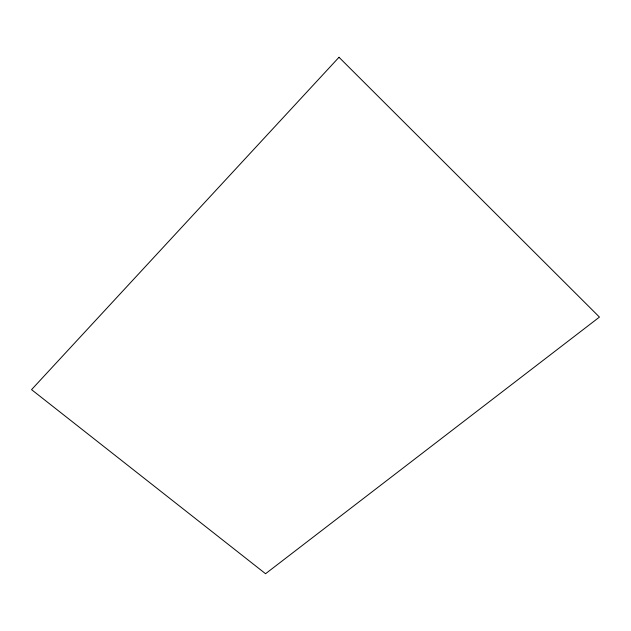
<?xml version="1.0" encoding="UTF-8"?>
<svg xmlns="http://www.w3.org/2000/svg" width="631" height="631" viewBox="0 0 631 631"><rect width="100%" height="100%" fill="white"/><g stroke="black" fill="none" stroke-linecap="round" stroke-linejoin="round"><path stroke-width="0.95" d="M339.005 57.279L31.55 389.642L265.556 573.721L599.45 317.085L339.005 57.279"/></g></svg>
